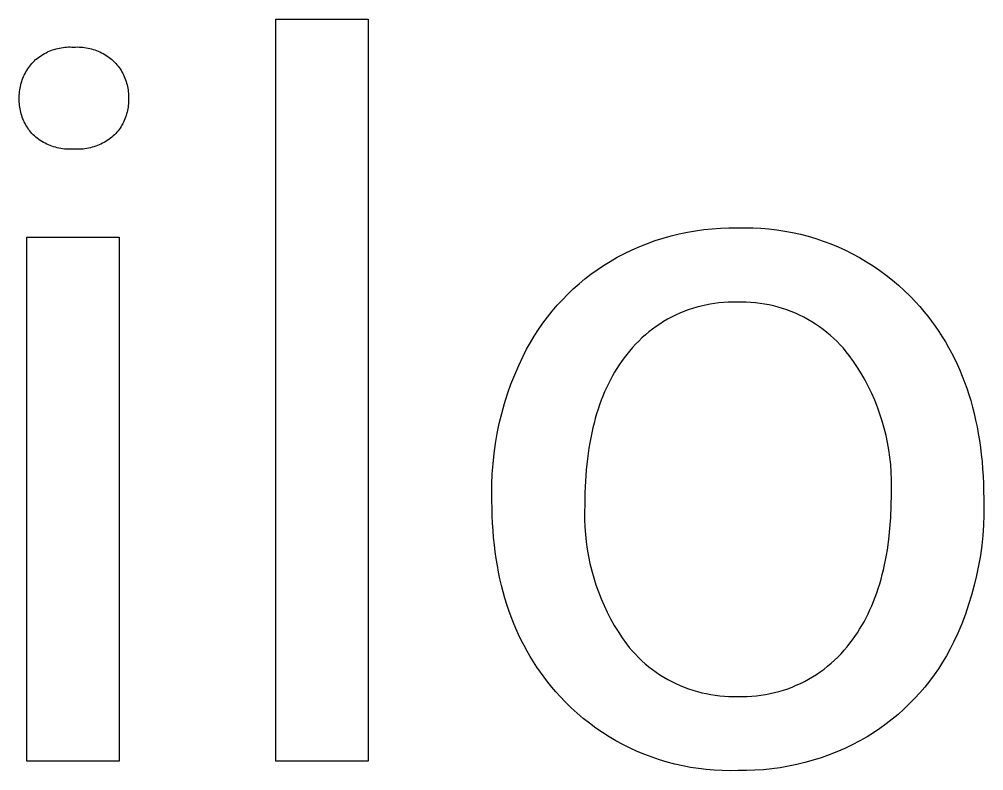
# Model space of a CAD drawing. Header units: millimetres. Extents: x -1480 to 5249, y -840 to 3860.
# Drawn here: x 3261 to 3313.5, y -545.5 to -504.5 of the extents above; entities that cross this region are included whole.
import ezdxf

# ---------------------------------------------------------------- set-up
doc = ezdxf.new("R2010")
doc.units = ezdxf.units.MM
doc.header["$MEASUREMENT"] = 0
doc.layers.add('Domyslna', color=7, linetype='Continuous', true_color=0x000000)

msp = doc.modelspace()

# ---------------------------------------------------------------- linework, layer by layer
at = {"layer": 'Domyslna'}
for p, q in [((3274.938, -544.964), (3274.938, -504.545)), ((3274.938, -504.545), (3279.973, -504.545)), ((3279.973, -504.545), (3279.973, -544.964)), ((3262.004, -506.621), (3262.083, -506.564)), ((3262.083, -506.564), (3262.164, -506.51)), ((3262.164, -506.51), (3262.246, -506.459)), ((3262.246, -506.459), (3262.331, -506.41)), ((3262.331, -506.41), (3262.417, -506.364)), ((3262.417, -506.364), (3262.504, -506.322)), ((3262.504, -506.322), (3262.593, -506.282)), ((3262.593, -506.282), (3262.683, -506.246)), ((3262.683, -506.246), (3262.775, -506.212)), ((3262.775, -506.212), (3262.867, -506.182)), ((3262.867, -506.182), (3262.961, -506.154)), ((3262.961, -506.154), (3263.055, -506.13)), ((3263.055, -506.13), (3263.15, -506.11)), ((3263.15, -506.11), (3263.246, -506.092)), ((3263.246, -506.092), (3263.342, -506.078)), ((3263.342, -506.078), (3263.439, -506.067)), ((3263.439, -506.067), (3263.536, -506.059)), ((3263.536, -506.059), (3263.633, -506.054)), ((3263.633, -506.054), (3263.731, -506.053)), ((3263.731, -506.053), (3263.828, -506.055)), ((3263.828, -506.055), (3263.925, -506.061)), ((3263.925, -506.061), (3264.023, -506.056)), ((3264.023, -506.056), (3264.121, -506.054)), ((3264.121, -506.054), (3264.218, -506.055)), ((3264.218, -506.055), (3264.316, -506.06)), ((3264.316, -506.06), (3264.414, -506.067)), ((3264.414, -506.067), (3264.511, -506.079)), ((3264.511, -506.079), (3264.607, -506.093)), ((3264.607, -506.093), (3264.704, -506.111)), ((3264.704, -506.111), (3264.799, -506.131)), ((3264.799, -506.131), (3264.894, -506.156)), ((3264.894, -506.156), (3264.988, -506.183)), ((3264.988, -506.183), (3265.081, -506.213)), ((3265.081, -506.213), (3265.173, -506.247)), ((3265.173, -506.247), (3265.263, -506.283)), ((3265.263, -506.283), (3265.353, -506.323)), ((3265.353, -506.323), (3265.441, -506.365)), ((3265.441, -506.365), (3265.527, -506.411)), ((3265.527, -506.411), (3265.612, -506.459)), ((3265.612, -506.459), (3265.695, -506.511)), ((3265.695, -506.511), (3265.777, -506.565)), ((3265.777, -506.565), (3265.857, -506.621)), ((3261.526, -507.093), (3261.584, -507.018)), ((3261.584, -507.018), (3261.645, -506.945)), ((3261.645, -506.945), (3261.708, -506.874)), ((3261.708, -506.874), (3261.779, -506.807)), ((3261.779, -506.807), (3261.851, -506.742)), ((3261.851, -506.742), (3261.926, -506.68)), ((3261.926, -506.68), (3262.004, -506.621)), ((3265.857, -506.621), (3265.934, -506.681)), ((3265.934, -506.681), (3266.01, -506.743)), ((3266.01, -506.743), (3266.083, -506.807)), ((3266.083, -506.807), (3266.155, -506.874)), ((3266.155, -506.874), (3266.219, -506.945)), ((3266.219, -506.945), (3266.28, -507.017)), ((3266.28, -507.017), (3266.339, -507.092)), ((3266.339, -507.092), (3266.396, -507.168)), ((3261.193, -507.666), (3261.232, -507.58)), ((3261.232, -507.58), (3261.274, -507.494)), ((3261.274, -507.494), (3261.319, -507.411)), ((3261.319, -507.411), (3261.367, -507.329)), ((3261.367, -507.329), (3261.417, -507.248)), ((3261.417, -507.248), (3261.47, -507.17)), ((3261.47, -507.17), (3261.526, -507.093)), ((3266.396, -507.168), (3266.449, -507.247)), ((3266.449, -507.247), (3266.501, -507.327)), ((3266.501, -507.327), (3266.549, -507.409)), ((3266.549, -507.409), (3266.595, -507.492)), ((3266.595, -507.492), (3266.637, -507.577)), ((3266.637, -507.577), (3266.677, -507.664)), ((3261.02, -508.207), (3261.042, -508.115)), ((3261.042, -508.115), (3261.066, -508.023)), ((3261.066, -508.023), (3261.093, -507.932)), ((3261.093, -507.932), (3261.124, -507.842)), ((3261.124, -507.842), (3261.157, -507.754)), ((3261.157, -507.754), (3261.193, -507.666)), ((3266.677, -507.664), (3266.714, -507.751)), ((3266.714, -507.751), (3266.748, -507.84)), ((3266.748, -507.84), (3266.779, -507.93)), ((3266.779, -507.93), (3266.807, -508.021)), ((3266.807, -508.021), (3266.831, -508.113)), ((3266.831, -508.113), (3266.853, -508.206)), ((3260.961, -508.678), (3260.967, -508.583)), ((3260.967, -508.583), (3260.976, -508.488)), ((3260.976, -508.488), (3260.987, -508.394)), ((3260.987, -508.394), (3261.002, -508.301)), ((3261.002, -508.301), (3261.02, -508.207)), ((3266.853, -508.206), (3266.871, -508.299)), ((3266.871, -508.299), (3266.887, -508.393)), ((3266.887, -508.393), (3266.899, -508.487)), ((3266.899, -508.487), (3266.908, -508.582)), ((3266.908, -508.582), (3266.913, -508.677)), ((3260.959, -508.773), (3260.961, -508.678)), ((3260.96, -508.867), (3260.959, -508.773)), ((3260.959, -508.961), (3260.96, -508.867)), ((3260.961, -509.055), (3260.959, -508.961)), ((3260.966, -509.149), (3260.961, -509.055)), ((3260.974, -509.242), (3260.966, -509.149)), ((3266.909, -509.15), (3266.9, -509.243)), ((3266.914, -509.056), (3266.909, -509.15)), ((3266.913, -508.677), (3266.916, -508.772)), ((3266.916, -508.961), (3266.914, -509.056)), ((3266.916, -508.772), (3266.915, -508.867)), ((3266.915, -508.867), (3266.916, -508.961)), ((3260.986, -509.335), (3260.974, -509.242)), ((3261.001, -509.428), (3260.986, -509.335)), ((3261.019, -509.52), (3261.001, -509.428)), ((3261.04, -509.612), (3261.019, -509.52)), ((3261.064, -509.702), (3261.04, -509.612)), ((3261.091, -509.792), (3261.064, -509.702)), ((3266.809, -509.704), (3266.781, -509.794)), ((3266.833, -509.613), (3266.809, -509.704)), ((3266.855, -509.522), (3266.833, -509.613)), ((3266.873, -509.429), (3266.855, -509.522)), ((3266.888, -509.337), (3266.873, -509.429)), ((3266.9, -509.243), (3266.888, -509.337)), ((3261.121, -509.881), (3261.091, -509.792)), ((3261.155, -509.969), (3261.121, -509.881)), ((3261.191, -510.055), (3261.155, -509.969)), ((3261.23, -510.14), (3261.191, -510.055)), ((3261.273, -510.224), (3261.23, -510.14)), ((3261.318, -510.307), (3261.273, -510.224)), ((3266.596, -510.226), (3266.551, -510.309)), ((3266.639, -510.143), (3266.596, -510.226)), ((3266.679, -510.057), (3266.639, -510.143)), ((3266.716, -509.971), (3266.679, -510.057)), ((3266.75, -509.883), (3266.716, -509.971)), ((3266.781, -509.794), (3266.75, -509.883)), ((3261.366, -510.387), (3261.318, -510.307)), ((3261.416, -510.466), (3261.366, -510.387)), ((3261.469, -510.544), (3261.416, -510.466)), ((3261.525, -510.619), (3261.469, -510.544)), ((3261.584, -510.692), (3261.525, -510.619)), ((3261.645, -510.764), (3261.584, -510.692)), ((3261.708, -510.833), (3261.645, -510.764)), ((3266.219, -510.764), (3266.155, -510.833)), ((3266.281, -510.693), (3266.219, -510.764)), ((3266.34, -510.62), (3266.281, -510.693)), ((3266.397, -510.545), (3266.34, -510.62)), ((3266.451, -510.468), (3266.397, -510.545)), ((3266.502, -510.389), (3266.451, -510.468)), ((3266.551, -510.309), (3266.502, -510.389)), ((3261.783, -510.901), (3261.708, -510.833)), ((3261.86, -510.966), (3261.783, -510.901)), ((3261.939, -511.029), (3261.86, -510.966)), ((3262.02, -511.088), (3261.939, -511.029)), ((3262.103, -511.145), (3262.02, -511.088)), ((3262.188, -511.199), (3262.103, -511.145)), ((3262.275, -511.25), (3262.188, -511.199)), ((3262.364, -511.298), (3262.275, -511.25)), ((3265.583, -511.25), (3265.493, -511.297)), ((3265.67, -511.199), (3265.583, -511.25)), ((3265.756, -511.145), (3265.67, -511.199)), ((3265.84, -511.088), (3265.756, -511.145)), ((3265.922, -511.028), (3265.84, -511.088)), ((3266.002, -510.966), (3265.922, -511.028)), ((3266.079, -510.901), (3266.002, -510.966)), ((3266.155, -510.833), (3266.079, -510.901)), ((3262.455, -511.343), (3262.364, -511.298)), ((3262.546, -511.385), (3262.455, -511.343)), ((3262.64, -511.424), (3262.546, -511.385)), ((3262.734, -511.459), (3262.64, -511.424)), ((3262.83, -511.491), (3262.734, -511.459)), ((3262.926, -511.52), (3262.83, -511.491)), ((3263.024, -511.545), (3262.926, -511.52)), ((3263.122, -511.567), (3263.024, -511.545)), ((3263.222, -511.585), (3263.122, -511.567)), ((3263.321, -511.601), (3263.222, -511.585)), ((3263.422, -511.612), (3263.321, -511.601)), ((3263.522, -511.621), (3263.422, -511.612)), ((3263.623, -511.625), (3263.522, -511.621)), ((3263.724, -511.627), (3263.623, -511.625)), ((3263.824, -511.624), (3263.724, -511.627)), ((3263.925, -511.619), (3263.824, -511.624)), ((3264.026, -511.624), (3263.925, -511.619)), ((3264.128, -511.626), (3264.026, -511.624)), ((3264.229, -511.625), (3264.128, -511.626)), ((3264.33, -511.62), (3264.229, -511.625)), ((3264.431, -511.612), (3264.33, -511.62)), ((3264.532, -511.6), (3264.431, -511.612)), ((3264.632, -511.585), (3264.532, -511.6)), ((3264.731, -511.566), (3264.632, -511.585)), ((3264.83, -511.544), (3264.731, -511.566)), ((3264.928, -511.518), (3264.83, -511.544)), ((3265.026, -511.49), (3264.928, -511.518)), ((3265.122, -511.458), (3265.026, -511.49)), ((3265.217, -511.422), (3265.122, -511.458)), ((3265.31, -511.384), (3265.217, -511.422)), ((3265.403, -511.342), (3265.31, -511.384)), ((3265.493, -511.297), (3265.403, -511.342)), ((3297.812, -516.067), (3298.261, -516.005)), ((3298.261, -516.005), (3298.711, -515.959)), ((3298.711, -515.959), (3299.163, -515.928)), ((3299.163, -515.928), (3299.616, -515.913)), ((3299.616, -515.913), (3300.069, -515.913)), ((3300.069, -515.913), (3300.503, -515.904)), ((3300.503, -515.904), (3300.938, -515.91)), ((3300.938, -515.91), (3301.371, -515.931)), ((3301.371, -515.931), (3301.804, -515.967)), ((3301.804, -515.967), (3302.236, -516.018)), ((3302.236, -516.018), (3302.665, -516.083)), ((3261.369, -544.964), (3261.369, -516.418)), ((3261.369, -516.418), (3266.404, -516.418)), ((3266.404, -516.418), (3266.404, -544.964)), ((3295.614, -516.604), (3296.046, -516.466)), ((3296.046, -516.466), (3296.482, -516.344)), ((3296.482, -516.344), (3296.922, -516.236)), ((3296.922, -516.236), (3297.365, -516.144)), ((3297.365, -516.144), (3297.812, -516.067)), ((3302.665, -516.083), (3303.092, -516.164)), ((3303.092, -516.164), (3303.516, -516.259)), ((3303.516, -516.259), (3303.936, -516.368)), ((3303.936, -516.368), (3304.353, -516.492)), ((3304.353, -516.492), (3304.764, -516.63)), ((3294.351, -517.104), (3294.766, -516.923)), ((3294.766, -516.923), (3295.187, -516.756)), ((3295.187, -516.756), (3295.614, -516.604)), ((3304.764, -516.63), (3305.171, -516.783)), ((3305.171, -516.783), (3305.572, -516.949)), ((3305.572, -516.949), (3305.968, -517.129)), ((3293.146, -517.731), (3293.54, -517.508)), ((3293.54, -517.508), (3293.942, -517.299)), ((3293.942, -517.299), (3294.351, -517.104)), ((3305.968, -517.129), (3306.357, -517.323)), ((3306.357, -517.323), (3306.739, -517.529)), ((3306.739, -517.529), (3307.113, -517.749)), ((3292.445, -518.186), (3292.792, -517.953)), ((3292.792, -517.953), (3293.146, -517.731)), ((3307.113, -517.749), (3307.48, -517.982)), ((3307.48, -517.982), (3307.839, -518.227)), ((3291.778, -518.688), (3292.107, -518.431)), ((3292.107, -518.431), (3292.445, -518.186)), ((3307.839, -518.227), (3308.189, -518.484)), ((3308.189, -518.484), (3308.529, -518.754)), ((3291.145, -519.233), (3291.457, -518.955)), ((3291.457, -518.955), (3291.778, -518.688)), ((3308.529, -518.754), (3308.861, -519.035)), ((3308.861, -519.035), (3309.182, -519.327)), ((3290.55, -519.819), (3290.843, -519.521)), ((3290.843, -519.521), (3291.145, -519.233)), ((3309.182, -519.327), (3309.494, -519.63)), ((3309.494, -519.63), (3309.794, -519.943)), ((3289.996, -520.444), (3290.268, -520.127)), ((3290.268, -520.127), (3290.55, -519.819)), ((3297.873, -520.228), (3297.637, -520.299)), ((3298.112, -520.165), (3297.873, -520.228)), ((3298.352, -520.11), (3298.112, -520.165)), ((3298.595, -520.063), (3298.352, -520.11)), ((3298.838, -520.024), (3298.595, -520.063)), ((3299.083, -519.994), (3298.838, -520.024)), ((3299.329, -519.972), (3299.083, -519.994)), ((3299.576, -519.958), (3299.329, -519.972)), ((3299.822, -519.952), (3299.576, -519.958)), ((3300.069, -519.955), (3299.822, -519.952)), ((3300.32, -519.951), (3300.069, -519.955)), ((3300.57, -519.956), (3300.32, -519.951)), ((3300.821, -519.97), (3300.57, -519.956)), ((3301.07, -519.992), (3300.821, -519.97)), ((3301.319, -520.022), (3301.07, -519.992)), ((3301.567, -520.061), (3301.319, -520.022)), ((3301.813, -520.108), (3301.567, -520.061)), ((3302.058, -520.163), (3301.813, -520.108)), ((3302.3, -520.227), (3302.058, -520.163)), ((3302.54, -520.299), (3302.3, -520.227)), ((3309.794, -519.943), (3310.023, -520.198)), ((3310.023, -520.198), (3310.244, -520.457)), ((3289.735, -520.77), (3289.996, -520.444)), ((3296.719, -520.661), (3296.498, -520.771)), ((3296.944, -520.559), (3296.719, -520.661)), ((3297.172, -520.465), (3296.944, -520.559)), ((3297.403, -520.378), (3297.172, -520.465)), ((3297.637, -520.299), (3297.403, -520.378)), ((3302.778, -520.379), (3302.54, -520.299)), ((3303.013, -520.467), (3302.778, -520.379)), ((3303.245, -520.562), (3303.013, -520.467)), ((3303.473, -520.666), (3303.245, -520.562)), ((3303.698, -520.777), (3303.473, -520.666)), ((3310.244, -520.457), (3310.458, -520.722)), ((3310.458, -520.722), (3310.664, -520.992)), ((3289.247, -521.448), (3289.486, -521.105)), ((3289.486, -521.105), (3289.735, -520.77)), ((3295.859, -521.144), (3295.655, -521.282)), ((3296.068, -521.012), (3295.859, -521.144)), ((3296.281, -520.888), (3296.068, -521.012)), ((3296.498, -520.771), (3296.281, -520.888)), ((3303.918, -520.896), (3303.698, -520.777)), ((3304.135, -521.022), (3303.918, -520.896)), ((3304.347, -521.156), (3304.135, -521.022)), ((3304.555, -521.296), (3304.347, -521.156)), ((3310.664, -520.992), (3310.864, -521.267)), ((3310.864, -521.267), (3311.056, -521.548)), ((3288.806, -522.157), (3289.021, -521.799)), ((3289.021, -521.799), (3289.247, -521.448)), ((3295.071, -521.738), (3294.888, -521.902)), ((3295.261, -521.579), (3295.071, -521.738)), ((3295.455, -521.427), (3295.261, -521.579)), ((3295.655, -521.282), (3295.455, -521.427)), ((3304.758, -521.444), (3304.555, -521.296)), ((3304.955, -521.598), (3304.758, -521.444)), ((3305.147, -521.759), (3304.955, -521.598)), ((3305.334, -521.926), (3305.147, -521.759)), ((3311.056, -521.548), (3311.241, -521.834)), ((3288.603, -522.522), (3288.806, -522.157)), ((3294.537, -522.249), (3294.371, -522.432)), ((3294.709, -522.073), (3294.537, -522.249)), ((3294.888, -521.902), (3294.709, -522.073)), ((3305.515, -522.1), (3305.334, -521.926)), ((3305.69, -522.279), (3305.515, -522.1)), ((3305.859, -522.465), (3305.69, -522.279)), ((3311.241, -521.834), (3311.419, -522.124)), ((3311.419, -522.124), (3311.589, -522.421)), ((3288.413, -522.894), (3288.603, -522.522)), ((3294.057, -522.813), (3293.916, -522.994)), ((3294.211, -522.62), (3294.057, -522.813)), ((3294.371, -522.432), (3294.211, -522.62)), ((3306.021, -522.656), (3305.859, -522.465)), ((3306.177, -522.852), (3306.021, -522.656)), ((3306.411, -523.18), (3306.177, -522.852)), ((3311.589, -522.421), (3311.752, -522.722)), ((3311.752, -522.722), (3311.908, -523.028)), ((3288.174, -523.397), (3288.413, -522.894)), ((3293.649, -523.37), (3293.521, -523.566)), ((3293.78, -523.18), (3293.649, -523.37)), ((3293.916, -522.994), (3293.78, -523.18)), ((3306.634, -523.516), (3306.411, -523.18)), ((3311.908, -523.028), (3312.057, -523.34)), ((3312.057, -523.34), (3312.198, -523.657)), ((3287.749, -524.426), (3287.953, -523.908)), ((3287.953, -523.908), (3288.174, -523.397)), ((3293.399, -523.766), (3293.281, -523.971)), ((3293.521, -523.566), (3293.399, -523.766)), ((3306.845, -523.86), (3306.634, -523.516)), ((3307.044, -524.21), (3306.845, -523.86)), ((3312.198, -523.657), (3312.332, -523.979)), ((3287.563, -524.951), (3287.749, -524.426)), ((3293.057, -524.396), (3292.953, -524.615)), ((3293.167, -524.181), (3293.057, -524.396)), ((3293.281, -523.971), (3293.167, -524.181)), ((3307.231, -524.567), (3307.044, -524.21)), ((3312.332, -523.979), (3312.459, -524.306)), ((3312.459, -524.306), (3312.579, -524.638)), ((3287.394, -525.481), (3287.563, -524.951)), ((3292.852, -524.839), (3292.756, -525.068)), ((3292.953, -524.615), (3292.852, -524.839)), ((3307.406, -524.93), (3307.231, -524.567)), ((3307.568, -525.299), (3307.406, -524.93)), ((3312.579, -524.638), (3312.691, -524.976)), ((3287.244, -526.018), (3287.394, -525.481)), ((3292.665, -525.302), (3292.578, -525.541)), ((3292.756, -525.068), (3292.665, -525.302)), ((3307.718, -525.673), (3307.568, -525.299)), ((3312.691, -524.976), (3312.797, -525.319)), ((3312.797, -525.319), (3312.894, -525.667)), ((3292.495, -525.785), (3292.417, -526.033)), ((3292.578, -525.541), (3292.495, -525.785)), ((3307.855, -526.052), (3307.718, -525.673)), ((3312.894, -525.667), (3312.985, -526.02)), ((3287.113, -526.559), (3287.244, -526.018)), ((3292.343, -526.286), (3292.274, -526.544)), ((3292.417, -526.033), (3292.343, -526.286)), ((3307.978, -526.435), (3307.855, -526.052)), ((3308.089, -526.823), (3307.978, -526.435)), ((3312.985, -526.02), (3313.068, -526.378)), ((3313.068, -526.378), (3313.145, -526.742)), ((3286.999, -527.104), (3287.113, -526.559)), ((3292.21, -526.807), (3292.149, -527.075)), ((3292.274, -526.544), (3292.21, -526.807)), ((3308.186, -527.214), (3308.089, -526.823)), ((3313.145, -526.742), (3313.214, -527.111)), ((3286.904, -527.653), (3286.999, -527.104)), ((3292.094, -527.347), (3292.042, -527.624)), ((3292.149, -527.075), (3292.094, -527.347)), ((3308.27, -527.608), (3308.186, -527.214)), ((3313.214, -527.111), (3313.275, -527.485)), ((3313.275, -527.485), (3313.33, -527.864)), ((3286.828, -528.204), (3286.904, -527.653)), ((3291.995, -527.906), (3291.915, -528.485)), ((3292.042, -527.624), (3291.995, -527.906)), ((3308.341, -528.005), (3308.27, -527.608)), ((3308.397, -528.404), (3308.341, -528.005)), ((3313.33, -527.864), (3313.377, -528.248)), ((3286.771, -528.758), (3286.828, -528.204)), ((3291.915, -528.485), (3291.853, -529.083)), ((3308.441, -528.805), (3308.397, -528.404)), ((3313.377, -528.248), (3313.417, -528.638)), ((3286.733, -529.314), (3286.771, -528.758)), ((3291.853, -529.083), (3291.808, -529.7)), ((3308.47, -529.207), (3308.441, -528.805)), ((3313.417, -528.638), (3313.449, -529.033)), ((3313.449, -529.033), (3313.475, -529.433)), ((3286.713, -529.87), (3286.733, -529.314)), ((3308.486, -529.609), (3308.47, -529.207)), ((3308.488, -530.012), (3308.486, -529.609)), ((3313.475, -529.433), (3313.493, -529.838)), ((3286.713, -530.427), (3286.713, -529.87)), ((3291.808, -529.7), (3291.781, -530.336)), ((3308.476, -530.415), (3308.488, -530.012)), ((3313.493, -529.838), (3313.504, -530.248)), ((3286.713, -530.77), (3286.713, -530.427)), ((3291.781, -530.336), (3291.772, -530.991)), ((3308.467, -531.058), (3308.476, -530.415)), ((3313.504, -530.248), (3313.507, -530.664)), ((3313.507, -530.664), (3313.507, -531.007)), ((3286.716, -531.183), (3286.713, -530.77)), ((3286.727, -531.59), (3286.716, -531.183)), ((3291.772, -530.991), (3291.759, -531.394)), ((3308.441, -531.683), (3308.467, -531.058)), ((3313.507, -531.007), (3313.507, -531.558)), ((3286.745, -531.992), (3286.727, -531.59)), ((3291.759, -531.394), (3291.76, -531.798)), ((3308.397, -532.29), (3308.441, -531.683)), ((3313.507, -531.558), (3313.489, -532.109)), ((3286.771, -532.389), (3286.745, -531.992)), ((3291.76, -531.798), (3291.774, -532.201)), ((3291.774, -532.201), (3291.802, -532.603)), ((3308.335, -532.879), (3308.397, -532.29)), ((3313.489, -532.109), (3313.452, -532.659)), ((3286.803, -532.781), (3286.771, -532.389)), ((3286.843, -533.168), (3286.803, -532.781)), ((3291.802, -532.603), (3291.844, -533.004)), ((3313.452, -532.659), (3313.397, -533.208)), ((3286.89, -533.55), (3286.843, -533.168)), ((3291.844, -533.004), (3291.899, -533.404)), ((3308.256, -533.45), (3308.335, -532.879)), ((3313.397, -533.208), (3313.324, -533.754)), ((3286.945, -533.927), (3286.89, -533.55)), ((3291.899, -533.404), (3291.968, -533.801)), ((3291.968, -533.801), (3292.05, -534.196)), ((3308.159, -534.002), (3308.209, -533.728)), ((3308.209, -533.728), (3308.256, -533.45)), ((3313.324, -533.754), (3313.232, -534.298)), ((3287.006, -534.298), (3286.945, -533.927)), ((3287.075, -534.665), (3287.006, -534.298)), ((3292.05, -534.196), (3292.146, -534.588)), ((3308.044, -534.537), (3308.103, -534.272)), ((3308.103, -534.272), (3308.159, -534.002)), ((3313.232, -534.298), (3313.122, -534.838)), ((3287.151, -535.026), (3287.075, -534.665)), ((3292.146, -534.588), (3292.255, -534.976)), ((3307.912, -535.053), (3307.98, -534.797)), ((3307.98, -534.797), (3308.044, -534.537)), ((3313.122, -534.838), (3312.995, -535.375)), ((3287.235, -535.383), (3287.151, -535.026)), ((3287.325, -535.734), (3287.235, -535.383)), ((3292.255, -534.976), (3292.378, -535.36)), ((3292.378, -535.36), (3292.513, -535.74)), ((3307.762, -535.551), (3307.839, -535.304)), ((3307.839, -535.304), (3307.912, -535.053)), ((3312.995, -535.375), (3312.85, -535.907)), ((3287.423, -536.08), (3287.325, -535.734)), ((3292.513, -535.74), (3292.661, -536.115)), ((3307.594, -536.031), (3307.68, -535.793)), ((3307.68, -535.793), (3307.762, -535.551)), ((3312.85, -535.907), (3312.687, -536.433)), ((3287.528, -536.421), (3287.423, -536.08)), ((3287.641, -536.757), (3287.528, -536.421)), ((3292.661, -536.115), (3292.822, -536.485)), ((3292.822, -536.485), (3292.996, -536.849)), ((3307.31, -536.717), (3307.409, -536.493)), ((3307.409, -536.493), (3307.504, -536.264)), ((3307.504, -536.264), (3307.594, -536.031)), ((3312.687, -536.433), (3312.506, -536.954)), ((3287.76, -537.088), (3287.641, -536.757)), ((3292.996, -536.849), (3293.181, -537.207)), ((3307.098, -537.152), (3307.206, -536.937)), ((3307.206, -536.937), (3307.31, -536.717)), ((3312.506, -536.954), (3312.308, -537.469)), ((3287.887, -537.414), (3287.76, -537.088)), ((3288.022, -537.734), (3287.887, -537.414)), ((3293.181, -537.207), (3293.379, -537.559)), ((3293.379, -537.559), (3293.589, -537.903)), ((3306.747, -537.77), (3306.869, -537.568)), ((3306.869, -537.568), (3306.985, -537.362)), ((3306.985, -537.362), (3307.098, -537.152)), ((3312.308, -537.469), (3312.094, -537.977)), ((3288.163, -538.05), (3288.022, -537.734)), ((3288.312, -538.36), (3288.163, -538.05)), ((3293.589, -537.903), (3293.81, -538.24)), ((3306.491, -538.159), (3306.622, -537.967)), ((3306.622, -537.967), (3306.747, -537.77)), ((3312.094, -537.977), (3311.862, -538.477)), ((3288.468, -538.666), (3288.312, -538.36)), ((3293.81, -538.24), (3294.043, -538.57)), ((3294.043, -538.57), (3294.198, -538.764)), ((3306.063, -538.727), (3306.218, -538.53)), ((3306.218, -538.53), (3306.357, -538.347)), ((3306.357, -538.347), (3306.491, -538.159)), ((3311.862, -538.477), (3311.674, -538.848)), ((3288.631, -538.966), (3288.468, -538.666)), ((3288.801, -539.261), (3288.631, -538.966)), ((3294.198, -538.764), (3294.36, -538.953)), ((3294.36, -538.953), (3294.529, -539.137)), ((3294.529, -539.137), (3294.703, -539.315)), ((3305.56, -539.285), (3305.734, -539.105)), ((3305.734, -539.105), (3305.902, -538.919)), ((3305.902, -538.919), (3306.063, -538.727)), ((3311.674, -538.848), (3311.474, -539.213)), ((3288.979, -539.551), (3288.801, -539.261)), ((3289.164, -539.836), (3288.979, -539.551)), ((3294.703, -539.315), (3294.884, -539.487)), ((3294.884, -539.487), (3295.07, -539.652)), ((3295.07, -539.652), (3295.262, -539.811)), ((3305.003, -539.789), (3305.194, -539.627)), ((3305.194, -539.627), (3305.38, -539.459)), ((3305.38, -539.459), (3305.56, -539.285)), ((3311.261, -539.571), (3311.037, -539.921)), ((3311.474, -539.213), (3311.261, -539.571)), ((3289.356, -540.116), (3289.164, -539.836)), ((3289.555, -540.391), (3289.356, -540.116)), ((3295.262, -539.811), (3295.459, -539.964)), ((3295.459, -539.964), (3295.66, -540.11)), ((3295.66, -540.11), (3295.867, -540.249)), ((3304.397, -540.232), (3304.604, -540.091)), ((3304.604, -540.091), (3304.806, -539.944)), ((3304.806, -539.944), (3305.003, -539.789)), ((3311.037, -539.921), (3310.8, -540.263)), ((3289.762, -540.661), (3289.555, -540.391)), ((3289.976, -540.925), (3289.762, -540.661)), ((3295.867, -540.249), (3296.079, -540.38)), ((3296.079, -540.38), (3296.294, -540.505)), ((3296.294, -540.505), (3296.514, -540.622)), ((3296.514, -540.622), (3296.738, -540.732)), ((3303.296, -540.827), (3303.524, -540.723)), ((3303.524, -540.723), (3303.748, -540.612)), ((3303.748, -540.612), (3303.969, -540.493)), ((3303.969, -540.493), (3304.185, -540.366)), ((3304.185, -540.366), (3304.397, -540.232)), ((3310.552, -540.598), (3310.293, -540.923)), ((3310.8, -540.263), (3310.552, -540.598)), ((3290.197, -541.185), (3289.976, -540.925)), ((3290.426, -541.439), (3290.197, -541.185)), ((3296.738, -540.732), (3296.965, -540.834)), ((3296.965, -540.834), (3297.195, -540.929)), ((3297.195, -540.929), (3297.429, -541.015)), ((3297.429, -541.015), (3297.665, -541.094)), ((3297.665, -541.094), (3297.904, -541.164)), ((3297.904, -541.164), (3298.145, -541.227)), ((3298.145, -541.227), (3298.389, -541.281)), ((3301.865, -541.28), (3302.11, -541.225)), ((3302.11, -541.225), (3302.352, -541.162)), ((3302.352, -541.162), (3302.592, -541.09)), ((3302.592, -541.09), (3302.83, -541.01)), ((3302.83, -541.01), (3303.064, -540.922)), ((3303.064, -540.922), (3303.296, -540.827)), ((3310.023, -541.24), (3309.742, -541.547)), ((3310.293, -540.923), (3310.023, -541.24)), ((3290.725, -541.753), (3290.426, -541.439)), ((3291.035, -542.055), (3290.725, -541.753)), ((3298.389, -541.281), (3298.633, -541.327)), ((3298.633, -541.327), (3298.88, -541.365)), ((3298.88, -541.365), (3299.127, -541.394)), ((3299.127, -541.394), (3299.375, -541.415)), ((3299.375, -541.415), (3299.624, -541.428)), ((3299.624, -541.428), (3299.873, -541.432)), ((3299.873, -541.432), (3300.122, -541.428)), ((3300.122, -541.428), (3300.373, -541.432)), ((3300.373, -541.432), (3300.623, -541.428)), ((3300.623, -541.428), (3300.873, -541.415)), ((3300.873, -541.415), (3301.123, -541.394)), ((3301.123, -541.394), (3301.372, -541.365)), ((3301.372, -541.365), (3301.619, -541.327)), ((3301.619, -541.327), (3301.865, -541.28)), ((3309.742, -541.547), (3309.451, -541.844)), ((3291.356, -542.347), (3291.035, -542.055)), ((3309.15, -542.131), (3308.84, -542.408)), ((3309.451, -541.844), (3309.15, -542.131)), ((3291.686, -542.627), (3291.356, -542.347)), ((3292.026, -542.896), (3291.686, -542.627)), ((3308.52, -542.675), (3308.191, -542.93)), ((3308.84, -542.408), (3308.52, -542.675)), ((3292.374, -543.153), (3292.026, -542.896)), ((3292.732, -543.398), (3292.374, -543.153)), ((3307.854, -543.174), (3307.509, -543.406)), ((3308.191, -542.93), (3307.854, -543.174)), ((3293.097, -543.631), (3292.732, -543.398)), ((3293.471, -543.85), (3293.097, -543.631)), ((3293.852, -544.057), (3293.471, -543.85)), ((3306.755, -543.853), (3306.347, -544.065)), ((3307.156, -543.626), (3306.755, -543.853)), ((3307.509, -543.406), (3307.156, -543.626)), ((3294.239, -544.251), (3293.852, -544.057)), ((3294.634, -544.431), (3294.239, -544.251)), ((3305.932, -544.264), (3305.51, -544.448)), ((3306.347, -544.065), (3305.932, -544.264)), ((3295.034, -544.597), (3294.634, -544.431)), ((3295.439, -544.749), (3295.034, -544.597)), ((3295.85, -544.888), (3295.439, -544.749)), ((3296.265, -545.012), (3295.85, -544.888)), ((3304.21, -544.911), (3303.767, -545.035)), ((3304.649, -544.771), (3304.21, -544.911)), ((3305.082, -544.617), (3304.649, -544.771)), ((3305.51, -544.448), (3305.082, -544.617)), ((3266.404, -544.964), (3261.369, -544.964)), ((3279.973, -544.964), (3274.938, -544.964)), ((3296.684, -545.121), (3296.265, -545.012)), ((3297.107, -545.217), (3296.684, -545.121)), ((3297.533, -545.297), (3297.107, -545.217)), ((3297.961, -545.363), (3297.533, -545.297)), ((3298.391, -545.414), (3297.961, -545.363)), ((3298.823, -545.45), (3298.391, -545.414)), ((3299.256, -545.472), (3298.823, -545.45)), ((3301.502, -545.425), (3301.042, -545.455)), ((3301.959, -545.378), (3301.502, -545.425)), ((3302.415, -545.316), (3301.959, -545.378)), ((3302.869, -545.238), (3302.415, -545.316)), ((3303.32, -545.144), (3302.869, -545.238)), ((3303.767, -545.035), (3303.32, -545.144)), ((3299.689, -545.478), (3299.256, -545.472)), ((3300.122, -545.469), (3299.689, -545.478)), ((3300.582, -545.47), (3300.122, -545.469)), ((3301.042, -545.455), (3300.582, -545.47))]:
    msp.add_line(p, q, dxfattribs=at)

doc.saveas('drawing.dxf')
